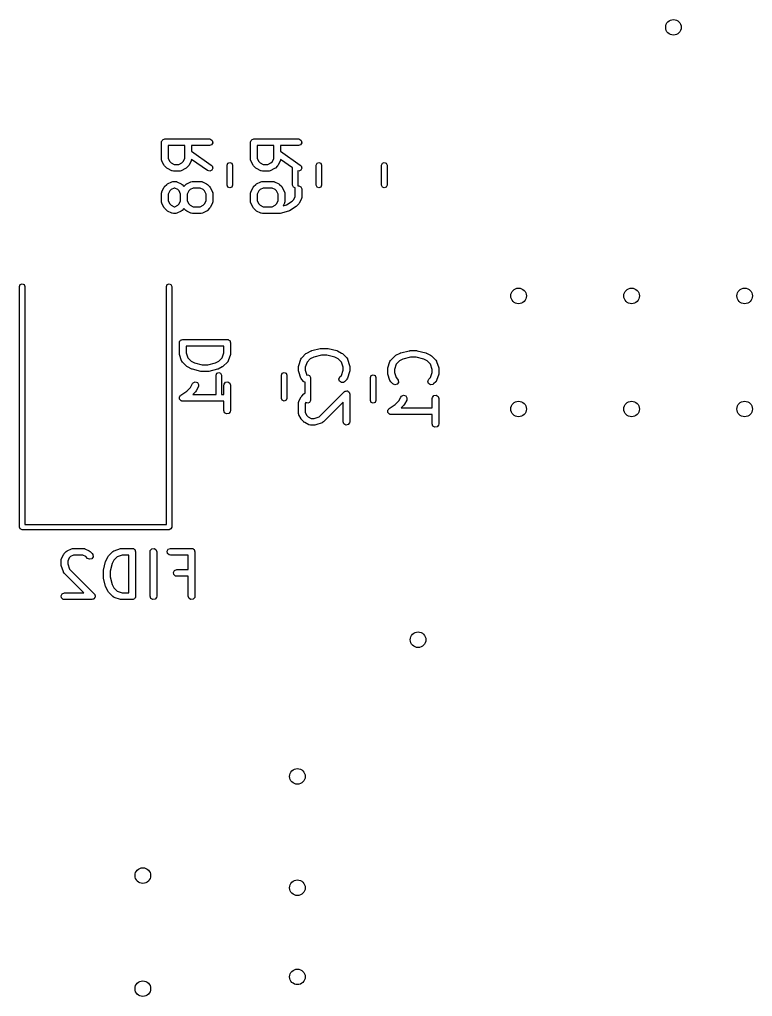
# Model space of a CAD drawing. Extents: x 0.32 to 2.87, y 0.28 to 2.12.
# Drawn here: x 2.222 to 2.87, y 1.143 to 2.007 of the extents above; entities that cross this region are included whole.
import ezdxf

# ---------------------------------------------------------------- set-up
doc = ezdxf.new("R2010")
doc.units = 0
doc.header["$MEASUREMENT"] = 0
doc.layers.add('BLACK', color=7, linetype='CONTINUOUS')

msp = doc.modelspace()

# ---------------------------------------------------------------- linework, layer by layer
at = {"layer": 'BLACK', "linetype": 'CONTINUOUS'}
for p, q in [((2.34742, 1.89936), (2.34791, 1.89995)), ((2.34791, 1.89995), (2.34829, 1.90061)), ((2.34829, 1.90061), (2.34854, 1.9007)), ((2.34854, 1.9007), (2.34871, 1.90091)), ((2.34871, 1.90091), (2.34947, 1.90104)), ((2.34947, 1.90104), (2.35019, 1.9013)), ((2.35019, 1.9013), (2.38956, 1.9013)), ((2.38956, 1.9013), (2.39057, 1.90112)), ((2.39057, 1.90112), (2.39212, 1.89983)), ((2.42616, 1.89936), (2.42665, 1.89995)), ((2.42665, 1.89995), (2.42703, 1.90061)), ((2.42703, 1.90061), (2.42728, 1.9007)), ((2.42728, 1.9007), (2.42745, 1.90091)), ((2.42745, 1.90091), (2.42821, 1.90104)), ((2.42821, 1.90104), (2.42893, 1.9013)), ((2.42893, 1.9013), (2.4683, 1.9013)), ((2.4683, 1.9013), (2.46931, 1.90112)), ((2.46931, 1.90112), (2.47086, 1.89983)), ((2.34724, 1.89835), (2.3473, 1.89873)), ((2.34724, 1.88335), (2.34724, 1.89835)), ((2.34728, 1.89886), (2.34735, 1.89898)), ((2.3473, 1.89873), (2.34728, 1.89886)), ((2.34735, 1.89898), (2.34742, 1.89936)), ((2.36786, 1.8954), (2.35314, 1.8954)), ((2.35314, 1.8954), (2.35314, 1.88405)), ((2.36786, 1.88405), (2.36786, 1.8954)), ((2.38956, 1.8954), (2.37376, 1.8954)), ((2.37376, 1.8954), (2.37376, 1.89051)), ((2.39146, 1.89609), (2.38956, 1.8954)), ((2.39247, 1.89784), (2.39146, 1.89609)), ((2.39212, 1.89983), (2.39247, 1.89784)), ((2.42598, 1.89835), (2.42604, 1.89873)), ((2.42598, 1.88335), (2.42598, 1.89835)), ((2.42602, 1.89886), (2.42609, 1.89898)), ((2.42604, 1.89873), (2.42602, 1.89886)), ((2.42609, 1.89898), (2.42616, 1.89936)), ((2.4466, 1.8954), (2.43188, 1.8954)), ((2.43188, 1.8954), (2.43188, 1.88405)), ((2.4466, 1.88405), (2.4466, 1.8954)), ((2.4683, 1.8954), (2.45251, 1.8954)), ((2.45251, 1.8954), (2.45251, 1.89051)), ((2.4702, 1.89609), (2.4683, 1.8954)), ((2.47121, 1.89784), (2.4702, 1.89609)), ((2.47086, 1.89983), (2.47121, 1.89784)), ((2.3473, 1.88319), (2.34724, 1.88335)), ((2.34726, 1.88301), (2.3473, 1.88319)), ((2.34755, 1.88203), (2.34726, 1.88301)), ((2.35314, 1.88405), (2.35449, 1.88135)), ((2.36651, 1.88135), (2.36786, 1.88405)), ((2.37376, 1.88331), (2.37359, 1.88234)), ((2.37376, 1.89051), (2.39125, 1.87827)), ((2.38787, 1.87343), (2.37376, 1.88331)), ((2.42604, 1.88319), (2.42598, 1.88335)), ((2.426, 1.88301), (2.42604, 1.88319)), ((2.42629, 1.88203), (2.426, 1.88301)), ((2.43188, 1.88405), (2.43323, 1.88135)), ((2.44525, 1.88135), (2.4466, 1.88405)), ((2.4525, 1.88331), (2.45233, 1.88234)), ((2.46319, 1.87583), (2.4525, 1.88331)), ((2.45251, 1.89051), (2.46999, 1.87827)), ((2.34942, 1.87828), (2.34755, 1.88203)), ((2.34947, 1.87824), (2.34942, 1.87828)), ((2.34998, 1.87751), (2.34947, 1.87824)), ((2.35185, 1.87564), (2.34998, 1.87751)), ((2.35191, 1.87561), (2.35185, 1.87564)), ((2.35262, 1.87509), (2.35191, 1.87561)), ((2.35637, 1.87321), (2.35262, 1.87509)), ((2.35449, 1.88135), (2.35569, 1.88015)), ((2.35569, 1.88015), (2.35839, 1.87881)), ((2.35839, 1.87881), (2.36262, 1.87881)), ((2.36262, 1.87881), (2.36531, 1.88015)), ((2.36838, 1.87509), (2.36463, 1.87321)), ((2.36531, 1.88015), (2.36651, 1.88135)), ((2.36843, 1.87513), (2.36838, 1.87509)), ((2.36915, 1.87564), (2.36843, 1.87513)), ((2.37103, 1.87751), (2.36915, 1.87564)), ((2.37105, 1.87757), (2.37103, 1.87751)), ((2.37158, 1.87828), (2.37105, 1.87757)), ((2.37345, 1.88203), (2.37158, 1.87828)), ((2.37347, 1.88221), (2.37345, 1.88203)), ((2.37359, 1.88234), (2.37347, 1.88221)), ((2.39125, 1.87827), (2.39198, 1.87755)), ((2.3925, 1.8756), (2.39165, 1.87377)), ((2.39198, 1.87755), (2.3925, 1.8756)), ((2.40531, 1.87823), (2.40601, 1.8799)), ((2.40531, 1.86035), (2.40531, 1.87823)), ((2.40601, 1.8799), (2.40768, 1.88059)), ((2.40768, 1.88059), (2.40935, 1.8799)), ((2.40935, 1.8799), (2.41004, 1.87823)), ((2.41004, 1.87823), (2.41004, 1.86035)), ((2.42816, 1.87828), (2.42629, 1.88203)), ((2.42821, 1.87824), (2.42816, 1.87828)), ((2.42872, 1.87751), (2.42821, 1.87824)), ((2.43059, 1.87564), (2.42872, 1.87751)), ((2.43065, 1.87561), (2.43059, 1.87564)), ((2.43136, 1.87509), (2.43065, 1.87561)), ((2.43511, 1.87321), (2.43136, 1.87509)), ((2.43323, 1.88135), (2.43443, 1.88015)), ((2.43443, 1.88015), (2.43713, 1.87881)), ((2.43713, 1.87881), (2.44136, 1.87881)), ((2.44136, 1.87881), (2.44405, 1.88015)), ((2.44712, 1.87509), (2.44337, 1.87321)), ((2.44405, 1.88015), (2.44525, 1.88135)), ((2.44717, 1.87513), (2.44712, 1.87509)), ((2.44789, 1.87564), (2.44717, 1.87513)), ((2.44977, 1.87751), (2.44789, 1.87564)), ((2.44979, 1.87757), (2.44977, 1.87751)), ((2.45032, 1.87828), (2.44979, 1.87757)), ((2.45219, 1.88203), (2.45032, 1.87828)), ((2.45221, 1.88221), (2.45219, 1.88203)), ((2.45233, 1.88234), (2.45221, 1.88221)), ((2.46319, 1.86035), (2.46319, 1.87583)), ((2.46999, 1.87827), (2.47072, 1.87755)), ((2.47124, 1.8756), (2.47039, 1.87377)), ((2.47072, 1.87755), (2.47124, 1.8756)), ((2.48406, 1.87823), (2.48475, 1.8799)), ((2.48406, 1.86035), (2.48406, 1.87823)), ((2.48475, 1.8799), (2.48642, 1.88059)), ((2.48642, 1.88059), (2.48809, 1.8799)), ((2.48809, 1.8799), (2.48878, 1.87823)), ((2.48878, 1.87823), (2.48878, 1.86035)), ((2.54193, 1.87823), (2.54262, 1.8799)), ((2.54193, 1.86035), (2.54193, 1.87823)), ((2.54262, 1.8799), (2.54429, 1.88059)), ((2.54429, 1.88059), (2.54596, 1.8799)), ((2.54596, 1.8799), (2.54665, 1.87823)), ((2.54665, 1.87823), (2.54665, 1.86035)), ((2.35654, 1.87319), (2.35637, 1.87321)), ((2.35668, 1.87308), (2.35654, 1.87319)), ((2.35769, 1.8729), (2.35668, 1.87308)), ((2.36331, 1.8729), (2.35769, 1.8729)), ((2.36348, 1.87296), (2.36331, 1.8729)), ((2.36365, 1.87292), (2.36348, 1.87296)), ((2.36463, 1.87321), (2.36365, 1.87292)), ((2.38982, 1.87291), (2.38787, 1.87343)), ((2.39165, 1.87377), (2.38982, 1.87291)), ((2.43528, 1.87319), (2.43511, 1.87321)), ((2.43542, 1.87308), (2.43528, 1.87319)), ((2.43643, 1.8729), (2.43542, 1.87308)), ((2.44205, 1.8729), (2.43643, 1.8729)), ((2.44222, 1.87296), (2.44205, 1.8729)), ((2.44239, 1.87292), (2.44222, 1.87296)), ((2.44337, 1.87321), (2.44239, 1.87292)), ((2.46856, 1.87291), (2.46791, 1.87308)), ((2.46791, 1.87308), (2.46791, 1.86035)), ((2.47039, 1.87377), (2.46856, 1.87291)), ((2.34755, 1.85468), (2.34942, 1.85843)), ((2.34942, 1.85843), (2.34995, 1.85913)), ((2.34995, 1.85913), (2.34998, 1.85919)), ((2.34998, 1.85919), (2.35185, 1.86107)), ((2.35185, 1.86107), (2.35257, 1.86157)), ((2.35257, 1.86157), (2.35262, 1.86162)), ((2.35262, 1.86162), (2.35637, 1.8635)), ((2.35839, 1.8579), (2.35569, 1.85655)), ((2.35637, 1.8635), (2.35735, 1.86379)), ((2.35735, 1.86379), (2.35752, 1.86375)), ((2.35752, 1.86375), (2.35769, 1.86381)), ((2.35769, 1.86381), (2.35956, 1.86381)), ((2.35887, 1.8579), (2.35839, 1.8579)), ((2.36156, 1.85655), (2.35887, 1.8579)), ((2.35956, 1.86381), (2.36057, 1.86363)), ((2.36057, 1.86363), (2.36071, 1.86352)), ((2.36071, 1.86352), (2.36088, 1.8635)), ((2.36088, 1.8635), (2.36463, 1.86162)), ((2.36463, 1.86162), (2.36534, 1.8611)), ((2.36534, 1.8611), (2.3654, 1.86107)), ((2.3654, 1.86107), (2.36706, 1.85941)), ((2.36706, 1.85941), (2.36872, 1.86107)), ((2.36872, 1.86107), (2.36945, 1.86157)), ((2.36945, 1.86157), (2.36949, 1.86162)), ((2.36949, 1.86162), (2.37324, 1.8635)), ((2.37526, 1.8579), (2.37256, 1.85655)), ((2.37324, 1.8635), (2.37422, 1.86379)), ((2.37422, 1.86379), (2.3744, 1.86375)), ((2.3744, 1.86375), (2.37456, 1.86381)), ((2.37456, 1.86381), (2.38206, 1.86381)), ((2.38136, 1.8579), (2.37526, 1.8579)), ((2.38406, 1.85655), (2.38136, 1.8579)), ((2.38206, 1.86381), (2.38307, 1.86363)), ((2.38307, 1.86363), (2.38321, 1.86352)), ((2.38321, 1.86352), (2.38338, 1.8635)), ((2.38338, 1.8635), (2.38713, 1.86162)), ((2.38713, 1.86162), (2.38784, 1.8611)), ((2.38784, 1.8611), (2.3879, 1.86107)), ((2.3879, 1.86107), (2.38977, 1.85919)), ((2.38977, 1.85919), (2.39028, 1.85847)), ((2.39028, 1.85847), (2.39033, 1.85843)), ((2.39033, 1.85843), (2.3922, 1.85468)), ((2.40601, 1.85868), (2.40531, 1.86035)), ((2.40768, 1.85799), (2.40601, 1.85868)), ((2.40935, 1.85868), (2.40768, 1.85799)), ((2.41004, 1.86035), (2.40935, 1.85868)), ((2.42629, 1.85468), (2.42816, 1.85843)), ((2.42816, 1.85843), (2.42869, 1.85913)), ((2.42869, 1.85913), (2.42872, 1.85919)), ((2.42872, 1.85919), (2.43059, 1.86107)), ((2.43059, 1.86107), (2.43131, 1.86157)), ((2.43131, 1.86157), (2.43136, 1.86162)), ((2.43136, 1.86162), (2.43511, 1.8635)), ((2.43713, 1.8579), (2.43443, 1.85655)), ((2.43511, 1.8635), (2.43609, 1.86379)), ((2.43609, 1.86379), (2.43626, 1.86375)), ((2.43626, 1.86375), (2.43643, 1.86381)), ((2.43643, 1.86381), (2.4458, 1.86381)), ((2.44511, 1.8579), (2.43713, 1.8579)), ((2.4478, 1.85655), (2.44511, 1.8579)), ((2.4458, 1.86381), (2.44681, 1.86363)), ((2.44681, 1.86363), (2.44695, 1.86352)), ((2.44695, 1.86352), (2.44712, 1.8635)), ((2.44712, 1.8635), (2.45087, 1.86162)), ((2.45087, 1.86162), (2.45158, 1.8611)), ((2.45158, 1.8611), (2.45164, 1.86107)), ((2.45164, 1.86107), (2.45351, 1.85919)), ((2.45351, 1.85919), (2.45402, 1.85847)), ((2.45402, 1.85847), (2.45407, 1.85843)), ((2.45407, 1.85843), (2.45594, 1.85468)), ((2.46388, 1.85868), (2.46319, 1.86035)), ((2.46551, 1.85801), (2.46388, 1.85868)), ((2.46535, 1.85711), (2.46551, 1.85801)), ((2.46535, 1.8503), (2.46535, 1.85711)), ((2.46791, 1.86035), (2.46769, 1.85982)), ((2.46769, 1.85982), (2.46881, 1.86001)), ((2.46881, 1.86001), (2.47056, 1.859)), ((2.47056, 1.859), (2.47125, 1.85711)), ((2.47125, 1.85711), (2.47125, 1.84961)), ((2.48475, 1.85868), (2.48406, 1.86035)), ((2.48642, 1.85799), (2.48475, 1.85868)), ((2.48809, 1.85868), (2.48642, 1.85799)), ((2.48878, 1.86035), (2.48809, 1.85868)), ((2.54262, 1.85868), (2.54193, 1.86035)), ((2.54429, 1.85799), (2.54262, 1.85868)), ((2.54596, 1.85868), (2.54429, 1.85799)), ((2.54665, 1.86035), (2.54596, 1.85868)), ((2.34724, 1.85336), (2.34742, 1.85437)), ((2.34724, 1.84586), (2.34724, 1.85336)), ((2.34742, 1.85437), (2.34753, 1.8545)), ((2.34753, 1.8545), (2.34755, 1.85468)), ((2.35449, 1.85536), (2.35314, 1.85266)), ((2.35314, 1.85266), (2.35314, 1.84655)), ((2.35569, 1.85655), (2.35449, 1.85536)), ((2.36276, 1.85536), (2.36156, 1.85655)), ((2.36411, 1.85266), (2.36276, 1.85536)), ((2.36411, 1.84655), (2.36411, 1.85266)), ((2.37136, 1.85536), (2.37002, 1.85266)), ((2.37002, 1.85266), (2.37002, 1.84655)), ((2.37256, 1.85655), (2.37136, 1.85536)), ((2.38526, 1.85536), (2.38406, 1.85655)), ((2.38661, 1.85266), (2.38526, 1.85536)), ((2.38661, 1.84655), (2.38661, 1.85266)), ((2.3922, 1.85468), (2.39249, 1.85369)), ((2.39249, 1.85369), (2.39245, 1.85352)), ((2.39245, 1.85352), (2.39251, 1.85336)), ((2.39251, 1.85336), (2.39251, 1.84586)), ((2.42598, 1.85336), (2.42616, 1.85437)), ((2.42598, 1.84586), (2.42598, 1.85336)), ((2.42616, 1.85437), (2.42627, 1.8545)), ((2.42627, 1.8545), (2.42629, 1.85468)), ((2.43323, 1.85536), (2.43188, 1.85266)), ((2.43188, 1.85266), (2.43188, 1.84655)), ((2.43443, 1.85655), (2.43323, 1.85536)), ((2.449, 1.85536), (2.4478, 1.85655)), ((2.45035, 1.85266), (2.449, 1.85536)), ((2.45035, 1.84655), (2.45035, 1.85266)), ((2.45594, 1.85468), (2.45624, 1.85369)), ((2.45624, 1.85369), (2.45619, 1.85352)), ((2.45619, 1.85352), (2.45625, 1.85336)), ((2.45625, 1.85336), (2.45625, 1.84586)), ((2.464, 1.84761), (2.46535, 1.8503)), ((2.47094, 1.84829), (2.46907, 1.84454)), ((2.47096, 1.84846), (2.47094, 1.84829)), ((2.47107, 1.8486), (2.47096, 1.84846)), ((2.47125, 1.84961), (2.47107, 1.8486)), ((2.3473, 1.84569), (2.34724, 1.84586)), ((2.34726, 1.84552), (2.3473, 1.84569)), ((2.34755, 1.84454), (2.34726, 1.84552)), ((2.34942, 1.84079), (2.34755, 1.84454)), ((2.34947, 1.84074), (2.34942, 1.84079)), ((2.34998, 1.84002), (2.34947, 1.84074)), ((2.35185, 1.83814), (2.34998, 1.84002)), ((2.35314, 1.84655), (2.35449, 1.84386)), ((2.35449, 1.84386), (2.35569, 1.84266)), ((2.35569, 1.84266), (2.35839, 1.84131)), ((2.35839, 1.84131), (2.35887, 1.84131)), ((2.35887, 1.84131), (2.36156, 1.84266)), ((2.36156, 1.84266), (2.36276, 1.84386)), ((2.36276, 1.84386), (2.36411, 1.84655)), ((2.36706, 1.83981), (2.3654, 1.83814)), ((2.36872, 1.83814), (2.36706, 1.83981)), ((2.37002, 1.84655), (2.37136, 1.84386)), ((2.37136, 1.84386), (2.37256, 1.84266)), ((2.37256, 1.84266), (2.37526, 1.84131)), ((2.37526, 1.84131), (2.38136, 1.84131)), ((2.38136, 1.84131), (2.38406, 1.84266)), ((2.38406, 1.84266), (2.38526, 1.84386)), ((2.38526, 1.84386), (2.38661, 1.84655)), ((2.38977, 1.84002), (2.3879, 1.83814)), ((2.3898, 1.84008), (2.38977, 1.84002)), ((2.39033, 1.84079), (2.3898, 1.84008)), ((2.3922, 1.84454), (2.39033, 1.84079)), ((2.39222, 1.84471), (2.3922, 1.84454)), ((2.39233, 1.84485), (2.39222, 1.84471)), ((2.39251, 1.84586), (2.39233, 1.84485)), ((2.42604, 1.84569), (2.42598, 1.84586)), ((2.426, 1.84552), (2.42604, 1.84569)), ((2.42629, 1.84454), (2.426, 1.84552)), ((2.42816, 1.84079), (2.42629, 1.84454)), ((2.42821, 1.84074), (2.42816, 1.84079)), ((2.42872, 1.84002), (2.42821, 1.84074)), ((2.43059, 1.83814), (2.42872, 1.84002)), ((2.43188, 1.84655), (2.43323, 1.84386)), ((2.43323, 1.84386), (2.43443, 1.84266)), ((2.43443, 1.84266), (2.43713, 1.84131)), ((2.43713, 1.84131), (2.44511, 1.84131)), ((2.44511, 1.84131), (2.4478, 1.84266)), ((2.4478, 1.84266), (2.449, 1.84386)), ((2.449, 1.84386), (2.45035, 1.84655)), ((2.45594, 1.84454), (2.4548, 1.84224)), ((2.4548, 1.84224), (2.45771, 1.84297)), ((2.45596, 1.84471), (2.45594, 1.84454)), ((2.45608, 1.84485), (2.45596, 1.84471)), ((2.45625, 1.84586), (2.45608, 1.84485)), ((2.45771, 1.84297), (2.46267, 1.84628)), ((2.46619, 1.84153), (2.46056, 1.83778)), ((2.46267, 1.84628), (2.464, 1.84761)), ((2.46627, 1.84164), (2.46619, 1.84153)), ((2.46664, 1.84189), (2.46627, 1.84164)), ((2.46851, 1.84377), (2.46664, 1.84189)), ((2.46854, 1.84383), (2.46851, 1.84377)), ((2.46907, 1.84454), (2.46854, 1.84383)), ((2.35191, 1.83812), (2.35185, 1.83814)), ((2.35262, 1.83759), (2.35191, 1.83812)), ((2.35637, 1.83572), (2.35262, 1.83759)), ((2.35654, 1.8357), (2.35637, 1.83572)), ((2.35668, 1.83558), (2.35654, 1.8357)), ((2.35769, 1.8354), (2.35668, 1.83558)), ((2.35956, 1.8354), (2.35769, 1.8354)), ((2.35973, 1.83547), (2.35956, 1.8354)), ((2.3599, 1.83542), (2.35973, 1.83547)), ((2.36088, 1.83572), (2.3599, 1.83542)), ((2.36463, 1.83759), (2.36088, 1.83572)), ((2.36468, 1.83764), (2.36463, 1.83759)), ((2.3654, 1.83814), (2.36468, 1.83764)), ((2.36878, 1.83812), (2.36872, 1.83814)), ((2.36949, 1.83759), (2.36878, 1.83812)), ((2.37324, 1.83572), (2.36949, 1.83759)), ((2.37342, 1.8357), (2.37324, 1.83572)), ((2.37355, 1.83558), (2.37342, 1.8357)), ((2.37456, 1.8354), (2.37355, 1.83558)), ((2.38206, 1.8354), (2.37456, 1.8354)), ((2.38223, 1.83547), (2.38206, 1.8354)), ((2.3824, 1.83542), (2.38223, 1.83547)), ((2.38338, 1.83572), (2.3824, 1.83542)), ((2.38713, 1.83759), (2.38338, 1.83572)), ((2.38718, 1.83764), (2.38713, 1.83759)), ((2.3879, 1.83814), (2.38718, 1.83764)), ((2.43065, 1.83812), (2.43059, 1.83814)), ((2.43136, 1.83759), (2.43065, 1.83812)), ((2.43511, 1.83572), (2.43136, 1.83759)), ((2.43528, 1.8357), (2.43511, 1.83572)), ((2.43542, 1.83558), (2.43528, 1.8357)), ((2.43643, 1.8354), (2.43542, 1.83558)), ((2.45143, 1.8354), (2.43643, 1.8354)), ((2.45156, 1.83545), (2.45143, 1.8354)), ((2.45214, 1.83549), (2.45156, 1.83545)), ((2.45964, 1.83737), (2.45214, 1.83549)), ((2.45966, 1.83738), (2.45964, 1.83737)), ((2.46056, 1.83778), (2.45966, 1.83738)), ((2.22165, 1.77087), (2.22235, 1.77254)), ((2.22165, 1.55827), (2.22165, 1.77087)), ((2.22235, 1.77254), (2.22402, 1.77323)), ((2.22402, 1.77323), (2.22569, 1.77254)), ((2.22569, 1.77254), (2.22638, 1.77087)), ((2.22638, 1.77087), (2.22638, 1.56063)), ((2.35157, 1.77087), (2.35227, 1.77254)), ((2.35157, 1.56063), (2.35157, 1.77087)), ((2.35227, 1.77254), (2.35394, 1.77323)), ((2.35394, 1.77323), (2.35561, 1.77254)), ((2.35561, 1.77254), (2.3563, 1.77087)), ((2.3563, 1.77087), (2.3563, 1.55827)), ((2.36299, 1.72118), (2.36305, 1.72157)), ((2.36299, 1.71181), (2.36299, 1.72118)), ((2.36303, 1.7217), (2.3631, 1.72181)), ((2.36305, 1.72157), (2.36303, 1.7217)), ((2.3631, 1.72181), (2.36316, 1.72219)), ((2.36316, 1.72219), (2.36366, 1.72278)), ((2.36366, 1.72278), (2.36404, 1.72345)), ((2.36404, 1.72345), (2.36429, 1.72354)), ((2.36429, 1.72354), (2.36446, 1.72374)), ((2.36446, 1.72374), (2.36522, 1.72388)), ((2.36522, 1.72388), (2.36594, 1.72414)), ((2.36594, 1.72414), (2.40531, 1.72414)), ((2.40531, 1.72414), (2.40569, 1.72407)), ((2.40569, 1.72407), (2.40582, 1.72409)), ((2.40582, 1.72409), (2.40593, 1.72403)), ((2.40593, 1.72403), (2.40632, 1.72396)), ((2.40632, 1.72396), (2.40691, 1.72347)), ((2.40691, 1.72347), (2.40757, 1.72308)), ((2.40757, 1.72308), (2.40766, 1.72283)), ((2.40766, 1.72283), (2.40787, 1.72266)), ((2.40787, 1.72266), (2.408, 1.72191)), ((2.408, 1.72191), (2.40826, 1.72118)), ((2.40826, 1.72118), (2.40826, 1.71181)), ((2.36301, 1.71175), (2.36299, 1.71181)), ((2.36314, 1.71088), (2.36301, 1.71175)), ((2.36501, 1.70525), (2.36314, 1.71088)), ((2.40236, 1.71823), (2.36889, 1.71823)), ((2.36889, 1.71823), (2.36889, 1.71229)), ((2.36889, 1.71229), (2.37039, 1.70778)), ((2.40085, 1.70778), (2.40236, 1.71229)), ((2.40236, 1.71229), (2.40236, 1.71823)), ((2.40811, 1.71088), (2.40623, 1.70525)), ((2.40826, 1.71181), (2.40811, 1.71094)), ((2.40811, 1.71094), (2.40811, 1.71088)), ((2.47124, 1.70781), (2.47499, 1.71156)), ((2.47499, 1.71156), (2.47571, 1.71206)), ((2.47571, 1.71206), (2.47575, 1.71211)), ((2.47575, 1.71211), (2.4795, 1.71398)), ((2.4795, 1.71398), (2.47999, 1.71413)), ((2.47999, 1.71413), (2.48011, 1.71421)), ((2.48011, 1.71421), (2.48761, 1.71608)), ((2.48869, 1.71026), (2.48185, 1.70856)), ((2.48761, 1.71608), (2.48819, 1.71612)), ((2.48819, 1.71612), (2.48832, 1.71617)), ((2.48832, 1.71617), (2.49395, 1.71617)), ((2.49358, 1.71026), (2.48869, 1.71026)), ((2.50042, 1.70856), (2.49358, 1.71026)), ((2.49395, 1.71617), (2.49453, 1.71607)), ((2.49453, 1.71607), (2.49466, 1.71608)), ((2.49466, 1.71608), (2.50216, 1.71421)), ((2.50216, 1.71421), (2.50263, 1.714)), ((2.50263, 1.714), (2.50277, 1.71398)), ((2.50277, 1.71398), (2.50652, 1.71211)), ((2.50652, 1.71211), (2.50722, 1.71158)), ((2.50722, 1.71158), (2.50728, 1.71156)), ((2.50728, 1.71156), (2.51103, 1.70781)), ((2.55373, 1.70959), (2.55445, 1.71009)), ((2.55445, 1.71009), (2.55449, 1.71014)), ((2.55449, 1.71014), (2.55824, 1.71201)), ((2.55824, 1.71201), (2.55873, 1.71216)), ((2.55873, 1.71216), (2.55885, 1.71224)), ((2.55885, 1.71224), (2.56635, 1.71411)), ((2.56635, 1.71411), (2.56693, 1.71415)), ((2.56693, 1.71415), (2.56706, 1.7142)), ((2.56706, 1.7142), (2.57269, 1.7142)), ((2.57269, 1.7142), (2.57327, 1.7141)), ((2.57327, 1.7141), (2.5734, 1.71411)), ((2.5734, 1.71411), (2.5809, 1.71224)), ((2.5809, 1.71224), (2.58137, 1.71203)), ((2.58137, 1.71203), (2.58151, 1.71201)), ((2.58151, 1.71201), (2.58526, 1.71014)), ((2.58526, 1.71014), (2.58597, 1.70961)), ((2.36512, 1.70511), (2.36501, 1.70525)), ((2.36514, 1.70494), (2.36512, 1.70511)), ((2.36572, 1.7041), (2.36514, 1.70494)), ((2.36947, 1.70035), (2.36572, 1.7041)), ((2.37039, 1.70778), (2.37331, 1.70486)), ((2.37331, 1.70486), (2.37634, 1.70335)), ((2.37634, 1.70335), (2.38317, 1.70164)), ((2.38317, 1.70164), (2.38807, 1.70164)), ((2.38807, 1.70164), (2.3949, 1.70335)), ((2.3949, 1.70335), (2.39793, 1.70486)), ((2.39793, 1.70486), (2.40085, 1.70778)), ((2.40552, 1.7041), (2.40177, 1.70035)), ((2.4056, 1.70426), (2.40552, 1.7041)), ((2.40575, 1.70435), (2.4056, 1.70426)), ((2.40623, 1.70525), (2.40575, 1.70435)), ((2.46865, 1.70103), (2.47052, 1.70665)), ((2.47052, 1.70665), (2.47101, 1.70755)), ((2.47101, 1.70755), (2.47116, 1.70765)), ((2.47116, 1.70765), (2.47124, 1.70781)), ((2.47591, 1.70412), (2.4744, 1.69961)), ((2.47882, 1.70704), (2.47591, 1.70412)), ((2.48185, 1.70856), (2.47882, 1.70704)), ((2.50345, 1.70704), (2.50042, 1.70856)), ((2.50636, 1.70412), (2.50345, 1.70704)), ((2.50787, 1.69961), (2.50636, 1.70412)), ((2.51103, 1.70781), (2.51162, 1.70697)), ((2.51162, 1.70697), (2.51164, 1.70679)), ((2.51164, 1.70679), (2.51175, 1.70665)), ((2.51175, 1.70665), (2.51362, 1.70103)), ((2.54739, 1.69906), (2.54926, 1.70468)), ((2.54926, 1.70468), (2.54975, 1.70559)), ((2.54975, 1.70559), (2.5499, 1.70568)), ((2.5499, 1.70568), (2.54998, 1.70584)), ((2.54998, 1.70584), (2.55373, 1.70959)), ((2.55465, 1.70215), (2.55314, 1.69765)), ((2.55756, 1.70507), (2.55465, 1.70215)), ((2.56059, 1.70659), (2.55756, 1.70507)), ((2.56743, 1.7083), (2.56059, 1.70659)), ((2.57232, 1.7083), (2.56743, 1.7083)), ((2.57916, 1.70659), (2.57232, 1.7083)), ((2.58219, 1.70507), (2.57916, 1.70659)), ((2.5851, 1.70215), (2.58219, 1.70507)), ((2.58661, 1.69765), (2.5851, 1.70215)), ((2.58597, 1.70961), (2.58602, 1.70959)), ((2.58602, 1.70959), (2.58977, 1.70584)), ((2.58977, 1.70584), (2.59036, 1.705)), ((2.59036, 1.705), (2.59038, 1.70482)), ((2.59038, 1.70482), (2.59049, 1.70468)), ((2.59049, 1.70468), (2.59236, 1.69906)), ((2.36953, 1.70032), (2.36947, 1.70035)), ((2.37024, 1.6998), (2.36953, 1.70032)), ((2.37399, 1.69792), (2.37024, 1.6998)), ((2.37413, 1.69791), (2.37399, 1.69792)), ((2.3746, 1.6977), (2.37413, 1.69791)), ((2.38209, 1.69582), (2.3746, 1.6977)), ((2.38223, 1.69584), (2.38209, 1.69582)), ((2.38281, 1.69573), (2.38223, 1.69584)), ((2.38843, 1.69573), (2.38281, 1.69573)), ((2.38856, 1.69578), (2.38843, 1.69573)), ((2.38915, 1.69582), (2.38856, 1.69578)), ((2.39665, 1.6977), (2.38915, 1.69582)), ((2.39547, 1.69257), (2.39616, 1.69424)), ((2.39616, 1.69424), (2.39783, 1.69493)), ((2.39677, 1.69778), (2.39665, 1.6977)), ((2.39725, 1.69792), (2.39677, 1.69778)), ((2.401, 1.6998), (2.39725, 1.69792)), ((2.39783, 1.69493), (2.3995, 1.69424)), ((2.3995, 1.69424), (2.4002, 1.69257)), ((2.40105, 1.69984), (2.401, 1.6998)), ((2.40177, 1.70035), (2.40105, 1.69984)), ((2.45335, 1.69257), (2.45404, 1.69424)), ((2.45404, 1.69424), (2.45571, 1.69493)), ((2.45571, 1.69493), (2.45738, 1.69424)), ((2.45738, 1.69424), (2.45807, 1.69257)), ((2.4685, 1.70009), (2.46865, 1.70096)), ((2.4685, 1.69634), (2.4685, 1.70009)), ((2.46852, 1.69628), (2.4685, 1.69634)), ((2.46865, 1.69541), (2.46852, 1.69628)), ((2.46865, 1.70096), (2.46865, 1.70103)), ((2.47052, 1.68979), (2.46865, 1.69541)), ((2.4744, 1.69961), (2.4744, 1.69682)), ((2.4744, 1.69682), (2.4758, 1.69264)), ((2.4758, 1.69264), (2.47657, 1.69296)), ((2.47657, 1.69296), (2.47825, 1.69227)), ((2.50636, 1.69232), (2.50787, 1.69682)), ((2.50787, 1.69682), (2.50787, 1.69961)), ((2.51362, 1.69541), (2.51175, 1.68979)), ((2.51362, 1.70103), (2.51375, 1.70015)), ((2.51377, 1.69634), (2.51362, 1.69547)), ((2.51362, 1.69547), (2.51362, 1.69541)), ((2.51375, 1.70015), (2.51377, 1.70009)), ((2.51377, 1.70009), (2.51377, 1.69634)), ((2.53278, 1.69227), (2.53445, 1.69296)), ((2.53445, 1.69296), (2.53612, 1.69227)), ((2.54724, 1.69813), (2.54739, 1.69899)), ((2.54724, 1.69438), (2.54724, 1.69813)), ((2.54726, 1.69432), (2.54724, 1.69438)), ((2.54739, 1.69344), (2.54726, 1.69432)), ((2.54739, 1.69899), (2.54739, 1.69906)), ((2.54926, 1.68782), (2.54739, 1.69344)), ((2.55314, 1.69765), (2.55314, 1.69485)), ((2.55314, 1.69485), (2.55465, 1.69035)), ((2.5851, 1.69035), (2.58661, 1.69485)), ((2.58661, 1.69485), (2.58661, 1.69765)), ((2.59236, 1.69344), (2.59049, 1.68782)), ((2.59236, 1.69906), (2.59249, 1.69819)), ((2.59251, 1.69438), (2.59236, 1.69351)), ((2.59236, 1.69351), (2.59236, 1.69344)), ((2.59249, 1.69819), (2.59251, 1.69813)), ((2.59251, 1.69813), (2.59251, 1.69438)), ((2.37288, 1.68169), (2.37455, 1.68501)), ((2.37455, 1.68501), (2.37516, 1.68583)), ((2.37516, 1.68583), (2.37701, 1.68664)), ((2.37701, 1.68664), (2.37895, 1.68606)), ((2.37895, 1.68606), (2.38006, 1.68438)), ((2.38006, 1.68438), (2.37983, 1.68237)), ((2.39547, 1.67539), (2.39547, 1.69257)), ((2.4002, 1.69257), (2.4002, 1.67539)), ((2.40236, 1.68369), (2.40253, 1.6847)), ((2.40253, 1.6847), (2.40383, 1.68625)), ((2.40383, 1.68625), (2.40582, 1.6866)), ((2.40582, 1.6866), (2.40757, 1.68559)), ((2.40757, 1.68559), (2.40826, 1.68369)), ((2.45335, 1.672), (2.45335, 1.69257)), ((2.45807, 1.69257), (2.45807, 1.672)), ((2.47063, 1.68965), (2.47052, 1.68979)), ((2.47065, 1.68947), (2.47063, 1.68965)), ((2.47124, 1.68863), (2.47065, 1.68947)), ((2.47311, 1.68676), (2.47124, 1.68863)), ((2.47421, 1.68624), (2.47311, 1.68676)), ((2.47421, 1.67655), (2.47421, 1.68624)), ((2.47825, 1.69227), (2.47894, 1.6906)), ((2.47894, 1.6906), (2.47894, 1.67003)), ((2.50413, 1.6891), (2.50498, 1.69093)), ((2.50465, 1.68715), (2.50413, 1.6891)), ((2.50631, 1.68599), (2.50465, 1.68715)), ((2.50498, 1.69093), (2.50636, 1.69232)), ((2.50832, 1.68617), (2.50631, 1.68599)), ((2.50916, 1.68676), (2.50832, 1.68617)), ((2.51103, 1.68863), (2.50916, 1.68676)), ((2.51111, 1.68879), (2.51103, 1.68863)), ((2.51126, 1.68888), (2.51111, 1.68879)), ((2.51175, 1.68979), (2.51126, 1.68888)), ((2.53209, 1.6906), (2.53278, 1.69227)), ((2.53209, 1.67003), (2.53209, 1.6906)), ((2.53612, 1.69227), (2.53681, 1.6906)), ((2.53681, 1.6906), (2.53681, 1.67003)), ((2.54937, 1.68768), (2.54926, 1.68782)), ((2.54939, 1.6875), (2.54937, 1.68768)), ((2.54998, 1.68666), (2.54939, 1.6875)), ((2.55185, 1.68479), (2.54998, 1.68666)), ((2.55368, 1.68394), (2.55185, 1.68479)), ((2.55563, 1.68446), (2.55368, 1.68394)), ((2.55465, 1.69035), (2.55603, 1.68896)), ((2.55679, 1.68611), (2.55563, 1.68446)), ((2.55603, 1.68896), (2.55662, 1.68812)), ((2.55662, 1.68812), (2.55679, 1.68611)), ((2.58287, 1.68713), (2.58372, 1.68896)), ((2.58339, 1.68518), (2.58287, 1.68713)), ((2.58505, 1.68402), (2.58339, 1.68518)), ((2.58372, 1.68896), (2.5851, 1.69035)), ((2.58706, 1.6842), (2.58505, 1.68402)), ((2.5879, 1.68479), (2.58706, 1.6842)), ((2.58977, 1.68666), (2.5879, 1.68479)), ((2.58985, 1.68682), (2.58977, 1.68666)), ((2.59, 1.68692), (2.58985, 1.68682)), ((2.59049, 1.68782), (2.59, 1.68692)), ((2.3643, 1.6749), (2.36968, 1.67849)), ((2.36968, 1.67849), (2.37288, 1.68169)), ((2.3774, 1.67785), (2.37494, 1.67539)), ((2.37494, 1.67539), (2.39547, 1.67539)), ((2.37743, 1.67791), (2.3774, 1.67785)), ((2.37795, 1.67862), (2.37743, 1.67791)), ((2.37983, 1.68237), (2.37795, 1.67862)), ((2.4002, 1.67539), (2.40236, 1.67539)), ((2.40236, 1.67539), (2.40236, 1.68369)), ((2.40826, 1.68369), (2.40826, 1.66119)), ((2.47124, 1.67406), (2.47311, 1.67593)), ((2.47311, 1.67593), (2.47395, 1.67652)), ((2.47395, 1.67652), (2.47421, 1.67655)), ((2.48673, 1.65581), (2.50873, 1.67781)), ((2.50873, 1.67781), (2.50926, 1.67818)), ((2.50926, 1.67818), (2.50934, 1.67828)), ((2.50934, 1.67828), (2.50942, 1.67829)), ((2.50942, 1.67829), (2.50957, 1.6784)), ((2.50957, 1.6784), (2.51046, 1.67848)), ((2.51046, 1.67848), (2.51133, 1.67863)), ((2.51133, 1.67863), (2.51145, 1.67856)), ((2.51145, 1.67856), (2.51158, 1.67857)), ((2.51158, 1.67857), (2.51231, 1.67806)), ((2.51231, 1.67806), (2.51308, 1.67762)), ((2.51308, 1.67762), (2.51313, 1.67749)), ((2.51313, 1.67749), (2.51324, 1.67742)), ((2.51324, 1.67742), (2.51347, 1.67656)), ((2.51347, 1.67656), (2.51377, 1.67572)), ((2.51377, 1.67572), (2.51377, 1.65135)), ((2.36303, 1.67295), (2.36311, 1.6731)), ((2.36318, 1.67211), (2.36303, 1.67295)), ((2.3631, 1.67327), (2.36361, 1.67396)), ((2.36311, 1.6731), (2.3631, 1.67327)), ((2.36323, 1.67125), (2.36318, 1.67211)), ((2.36335, 1.67113), (2.36323, 1.67125)), ((2.36338, 1.67096), (2.36335, 1.67113)), ((2.36404, 1.67041), (2.36338, 1.67096)), ((2.36361, 1.67396), (2.36404, 1.6747)), ((2.36404, 1.6747), (2.3642, 1.67476)), ((2.36463, 1.66979), (2.36404, 1.67041)), ((2.3642, 1.67476), (2.3643, 1.6749)), ((2.3648, 1.66978), (2.36463, 1.66979)), ((2.36493, 1.66967), (2.3648, 1.66978)), ((2.36594, 1.66949), (2.36493, 1.66967)), ((2.40236, 1.66949), (2.36594, 1.66949)), ((2.40236, 1.66119), (2.40236, 1.66949)), ((2.45404, 1.67033), (2.45335, 1.672)), ((2.45571, 1.66964), (2.45404, 1.67033)), ((2.45738, 1.67033), (2.45571, 1.66964)), ((2.45807, 1.672), (2.45738, 1.67033)), ((2.4685, 1.66822), (2.46867, 1.66923)), ((2.4685, 1.65885), (2.4685, 1.66822)), ((2.46867, 1.66923), (2.46879, 1.66937)), ((2.46879, 1.66937), (2.46881, 1.66954)), ((2.46881, 1.66954), (2.47068, 1.67329)), ((2.47068, 1.67329), (2.47121, 1.674)), ((2.47121, 1.674), (2.47124, 1.67406)), ((2.47487, 1.66845), (2.4744, 1.66753)), ((2.4744, 1.66753), (2.4744, 1.65955)), ((2.4749, 1.66836), (2.47487, 1.66845)), ((2.47657, 1.66767), (2.4749, 1.66836)), ((2.47825, 1.66836), (2.47657, 1.66767)), ((2.47894, 1.67003), (2.47825, 1.66836)), ((2.50787, 1.66859), (2.49041, 1.65114)), ((2.50787, 1.65135), (2.50787, 1.66859)), ((2.53278, 1.66836), (2.53209, 1.67003)), ((2.53445, 1.66767), (2.53278, 1.66836)), ((2.53612, 1.66836), (2.53445, 1.66767)), ((2.53681, 1.67003), (2.53612, 1.66836)), ((2.55393, 1.66667), (2.55714, 1.66988)), ((2.55714, 1.66988), (2.5588, 1.6732)), ((2.5588, 1.6732), (2.55941, 1.67402)), ((2.55941, 1.67402), (2.56126, 1.67483)), ((2.56126, 1.67483), (2.5632, 1.67425)), ((2.5622, 1.66681), (2.56168, 1.6661)), ((2.56408, 1.67056), (2.5622, 1.66681)), ((2.5632, 1.67425), (2.56431, 1.67256)), ((2.56431, 1.67256), (2.56408, 1.67056)), ((2.58661, 1.67188), (2.58679, 1.67289)), ((2.58661, 1.66358), (2.58661, 1.67188)), ((2.58679, 1.67289), (2.58808, 1.67444)), ((2.58808, 1.67444), (2.59007, 1.67479)), ((2.59007, 1.67479), (2.59182, 1.67378)), ((2.59182, 1.67378), (2.59251, 1.67188)), ((2.59251, 1.67188), (2.59251, 1.64938)), ((2.40305, 1.65929), (2.40236, 1.66119)), ((2.4048, 1.65828), (2.40305, 1.65929)), ((2.40678, 1.65864), (2.4048, 1.65828)), ((2.40808, 1.66018), (2.40678, 1.65864)), ((2.40826, 1.66119), (2.40808, 1.66018)), ((2.46856, 1.65868), (2.4685, 1.65885)), ((2.46852, 1.65851), (2.46856, 1.65868)), ((2.46881, 1.65753), (2.46852, 1.65851)), ((2.4744, 1.65955), (2.47575, 1.65685)), ((2.54728, 1.66114), (2.54737, 1.66129)), ((2.54743, 1.6603), (2.54728, 1.66114)), ((2.54736, 1.66146), (2.54786, 1.66215)), ((2.54737, 1.66129), (2.54736, 1.66146)), ((2.54749, 1.65944), (2.54743, 1.6603)), ((2.5476, 1.65932), (2.54749, 1.65944)), ((2.54763, 1.65915), (2.5476, 1.65932)), ((2.54829, 1.6586), (2.54763, 1.65915)), ((2.54786, 1.66215), (2.54829, 1.66289)), ((2.54829, 1.66289), (2.54845, 1.66295)), ((2.54888, 1.65798), (2.54829, 1.6586)), ((2.54845, 1.66295), (2.54855, 1.66309)), ((2.54855, 1.66309), (2.55393, 1.66667)), ((2.56165, 1.66604), (2.55919, 1.66358)), ((2.55919, 1.66358), (2.58661, 1.66358)), ((2.56168, 1.6661), (2.56165, 1.66604)), ((2.47068, 1.65378), (2.46881, 1.65753)), ((2.47073, 1.65373), (2.47068, 1.65378)), ((2.47124, 1.65301), (2.47073, 1.65373)), ((2.47311, 1.65114), (2.47124, 1.65301)), ((2.47317, 1.65111), (2.47311, 1.65114)), ((2.47388, 1.65058), (2.47317, 1.65111)), ((2.47763, 1.64871), (2.47388, 1.65058)), ((2.47575, 1.65685), (2.47695, 1.65565)), ((2.47695, 1.65565), (2.47965, 1.6543)), ((2.47965, 1.6543), (2.48222, 1.6543)), ((2.48222, 1.6543), (2.48673, 1.65581)), ((2.48926, 1.65042), (2.48363, 1.64855)), ((2.48939, 1.65053), (2.48926, 1.65042)), ((2.48957, 1.65055), (2.48939, 1.65053)), ((2.49041, 1.65114), (2.48957, 1.65055)), ((2.50856, 1.64945), (2.50787, 1.65135)), ((2.51031, 1.64844), (2.50856, 1.64945)), ((2.51359, 1.65034), (2.5123, 1.64879)), ((2.51377, 1.65135), (2.51359, 1.65034)), ((2.54905, 1.65796), (2.54888, 1.65798)), ((2.54918, 1.65786), (2.54905, 1.65796)), ((2.55019, 1.65768), (2.54918, 1.65786)), ((2.58661, 1.65768), (2.55019, 1.65768)), ((2.58661, 1.64938), (2.58661, 1.65768)), ((2.4778, 1.64869), (2.47763, 1.64871)), ((2.47794, 1.64858), (2.4778, 1.64869)), ((2.47895, 1.6484), (2.47794, 1.64858)), ((2.4827, 1.6484), (2.47895, 1.6484)), ((2.48276, 1.64842), (2.4827, 1.6484)), ((2.48363, 1.64855), (2.48276, 1.64842)), ((2.5123, 1.64879), (2.51031, 1.64844)), ((2.5873, 1.64748), (2.58661, 1.64938)), ((2.58905, 1.64647), (2.5873, 1.64748)), ((2.59104, 1.64682), (2.58905, 1.64647)), ((2.59233, 1.64837), (2.59104, 1.64682)), ((2.59251, 1.64938), (2.59233, 1.64837)), ((2.22235, 1.5566), (2.22165, 1.55827)), ((2.22165, 1.55827), (2.22165, 1.55827)), ((2.22402, 1.55591), (2.22235, 1.5566)), ((2.35394, 1.55591), (2.22402, 1.55591)), ((2.22638, 1.56063), (2.35157, 1.56063)), ((2.35561, 1.5566), (2.35394, 1.55591)), ((2.3563, 1.55827), (2.35561, 1.5566)), ((2.26371, 1.53714), (2.26375, 1.53719)), ((2.26375, 1.53719), (2.2675, 1.53907)), ((2.2675, 1.53907), (2.26849, 1.53936)), ((2.26849, 1.53936), (2.26866, 1.53932)), ((2.26866, 1.53932), (2.26882, 1.53938)), ((2.26882, 1.53938), (2.2782, 1.53938)), ((2.2782, 1.53938), (2.27921, 1.5392)), ((2.27921, 1.5392), (2.27934, 1.53909)), ((2.27934, 1.53909), (2.27952, 1.53907)), ((2.27952, 1.53907), (2.28327, 1.53719)), ((2.28327, 1.53719), (2.28398, 1.53666)), ((2.30423, 1.53664), (2.30507, 1.53723)), ((2.30507, 1.53723), (2.30525, 1.53724)), ((2.30525, 1.53724), (2.30538, 1.53735)), ((2.30538, 1.53735), (2.31101, 1.53923)), ((2.31101, 1.53923), (2.31188, 1.53936)), ((2.31188, 1.53936), (2.31194, 1.53938)), ((2.31194, 1.53938), (2.32132, 1.53938)), ((2.32132, 1.53938), (2.3217, 1.53931)), ((2.3217, 1.53931), (2.32183, 1.53933)), ((2.32183, 1.53933), (2.32194, 1.53927)), ((2.32194, 1.53927), (2.32233, 1.5392)), ((2.32233, 1.5392), (2.32291, 1.53871)), ((2.32291, 1.53871), (2.32358, 1.53832)), ((2.32358, 1.53832), (2.32367, 1.53807)), ((2.32367, 1.53807), (2.32387, 1.5379)), ((2.32387, 1.5379), (2.32401, 1.53715)), ((2.33711, 1.53642), (2.33729, 1.53743)), ((2.33729, 1.53743), (2.33859, 1.53898)), ((2.33859, 1.53898), (2.34058, 1.53933)), ((2.34058, 1.53933), (2.34233, 1.53832)), ((2.34233, 1.53832), (2.34302, 1.53642)), ((2.35215, 1.53694), (2.35316, 1.53869)), ((2.35316, 1.53869), (2.35506, 1.53938)), ((2.35506, 1.53938), (2.37381, 1.53938)), ((2.37381, 1.53938), (2.37419, 1.53931)), ((2.37419, 1.53931), (2.37432, 1.53933)), ((2.37432, 1.53933), (2.37444, 1.53927)), ((2.37444, 1.53927), (2.37482, 1.5392)), ((2.37482, 1.5392), (2.37541, 1.53871)), ((2.37541, 1.53871), (2.37607, 1.53832)), ((2.37607, 1.53832), (2.37616, 1.53807)), ((2.37616, 1.53807), (2.37637, 1.5379)), ((2.37637, 1.5379), (2.3765, 1.53715)), ((2.25837, 1.52893), (2.25855, 1.52994)), ((2.25837, 1.52518), (2.25837, 1.52893)), ((2.25855, 1.52994), (2.25866, 1.53007)), ((2.25866, 1.53007), (2.25868, 1.53025)), ((2.25868, 1.53025), (2.26056, 1.534)), ((2.26056, 1.534), (2.26108, 1.5347)), ((2.26108, 1.5347), (2.26111, 1.53476)), ((2.26111, 1.53476), (2.26299, 1.53664)), ((2.26299, 1.53664), (2.26371, 1.53714)), ((2.26563, 1.53093), (2.26428, 1.52823)), ((2.26682, 1.53212), (2.26563, 1.53093)), ((2.26952, 1.53347), (2.26682, 1.53212)), ((2.2775, 1.53347), (2.26952, 1.53347)), ((2.2802, 1.53212), (2.2775, 1.53347)), ((2.28173, 1.53059), (2.2802, 1.53212)), ((2.28356, 1.52973), (2.28173, 1.53059)), ((2.28551, 1.53026), (2.28356, 1.52973)), ((2.28398, 1.53666), (2.28403, 1.53664)), ((2.28403, 1.53664), (2.28591, 1.53476)), ((2.28667, 1.53191), (2.28551, 1.53026)), ((2.28591, 1.53476), (2.2865, 1.53392)), ((2.2865, 1.53392), (2.28667, 1.53191)), ((2.29805, 1.52837), (2.29993, 1.53212)), ((2.29993, 1.53212), (2.30045, 1.53283)), ((2.30045, 1.53283), (2.30048, 1.53289)), ((2.30048, 1.53289), (2.30423, 1.53664)), ((2.305, 1.52905), (2.30348, 1.52602)), ((2.30791, 1.53197), (2.305, 1.52905)), ((2.31242, 1.53347), (2.30791, 1.53197)), ((2.31836, 1.53347), (2.31242, 1.53347)), ((2.31836, 1.50001), (2.31836, 1.53347)), ((2.32401, 1.53715), (2.32427, 1.53642)), ((2.32427, 1.53642), (2.32427, 1.49705)), ((2.33711, 1.49705), (2.33711, 1.53642)), ((2.34302, 1.53642), (2.34302, 1.49705)), ((2.3525, 1.53495), (2.35215, 1.53694)), ((2.35405, 1.53365), (2.3525, 1.53495)), ((2.35506, 1.53347), (2.35405, 1.53365)), ((2.37086, 1.53347), (2.35506, 1.53347)), ((2.37086, 1.52063), (2.37086, 1.53347)), ((2.3765, 1.53715), (2.37676, 1.53642)), ((2.37676, 1.53642), (2.37676, 1.49705)), ((2.25839, 1.52512), (2.25837, 1.52518)), ((2.25852, 1.52424), (2.25839, 1.52512)), ((2.2604, 1.51862), (2.25852, 1.52424)), ((2.26428, 1.52823), (2.26428, 1.52566)), ((2.26428, 1.52566), (2.26578, 1.52115)), ((2.26578, 1.52115), (2.28778, 1.49914)), ((2.29587, 1.51955), (2.29597, 1.52013)), ((2.29595, 1.52027), (2.29783, 1.52777)), ((2.29597, 1.52013), (2.29595, 1.52027)), ((2.29783, 1.52777), (2.29804, 1.52823)), ((2.29804, 1.52823), (2.29805, 1.52837)), ((2.30348, 1.52602), (2.30177, 1.51919)), ((2.35778, 1.51819), (2.35879, 1.51994)), ((2.35879, 1.51994), (2.36069, 1.52063)), ((2.36069, 1.52063), (2.37086, 1.52063)), ((2.26051, 1.51848), (2.2604, 1.51862)), ((2.26052, 1.5183), (2.26051, 1.51848)), ((2.26111, 1.51746), (2.26052, 1.5183)), ((2.27857, 1.50001), (2.26111, 1.51746)), ((2.29587, 1.51393), (2.29587, 1.51955)), ((2.29591, 1.5138), (2.29587, 1.51393)), ((2.29595, 1.51321), (2.29591, 1.5138)), ((2.29783, 1.50571), (2.29595, 1.51321)), ((2.30177, 1.51919), (2.30177, 1.51429)), ((2.30177, 1.51429), (2.30348, 1.50746)), ((2.35813, 1.5162), (2.35778, 1.51819)), ((2.35968, 1.5149), (2.35813, 1.5162)), ((2.36069, 1.51472), (2.35968, 1.5149)), ((2.37086, 1.51472), (2.36069, 1.51472)), ((2.37086, 1.49705), (2.37086, 1.51472)), ((2.29791, 1.5056), (2.29783, 1.50571)), ((2.29805, 1.50511), (2.29791, 1.5056)), ((2.29993, 1.50136), (2.29805, 1.50511)), ((2.30348, 1.50746), (2.305, 1.50443)), ((2.305, 1.50443), (2.30791, 1.50151)), ((2.25842, 1.49757), (2.25943, 1.49932)), ((2.25877, 1.49558), (2.25842, 1.49757)), ((2.26031, 1.49428), (2.25877, 1.49558)), ((2.25943, 1.49932), (2.26132, 1.50001)), ((2.26132, 1.4941), (2.26031, 1.49428)), ((2.26132, 1.50001), (2.27857, 1.50001)), ((2.2857, 1.4941), (2.26132, 1.4941)), ((2.28653, 1.49441), (2.2857, 1.4941)), ((2.28739, 1.49464), (2.28653, 1.49441)), ((2.28747, 1.49475), (2.28739, 1.49464)), ((2.28759, 1.49479), (2.28747, 1.49475)), ((2.28804, 1.49556), (2.28759, 1.49479)), ((2.28778, 1.49914), (2.28815, 1.49861)), ((2.28855, 1.49629), (2.28804, 1.49556)), ((2.28815, 1.49861), (2.28825, 1.49853)), ((2.28825, 1.49853), (2.28827, 1.49845)), ((2.28827, 1.49845), (2.28837, 1.4983)), ((2.28837, 1.4983), (2.28845, 1.49742)), ((2.28845, 1.49742), (2.2886, 1.49654)), ((2.2886, 1.49654), (2.28854, 1.49642)), ((2.28854, 1.49642), (2.28855, 1.49629)), ((2.29997, 1.50131), (2.29993, 1.50136)), ((2.30048, 1.50059), (2.29997, 1.50131)), ((2.30423, 1.49684), (2.30048, 1.50059)), ((2.30439, 1.49677), (2.30423, 1.49684)), ((2.30448, 1.49662), (2.30439, 1.49677)), ((2.30538, 1.49613), (2.30448, 1.49662)), ((2.31101, 1.49425), (2.30538, 1.49613)), ((2.30791, 1.50151), (2.31242, 1.50001)), ((2.31107, 1.49425), (2.31101, 1.49425)), ((2.31194, 1.4941), (2.31107, 1.49425)), ((2.32132, 1.4941), (2.31194, 1.4941)), ((2.31242, 1.50001), (2.31836, 1.50001)), ((2.32204, 1.49436), (2.32132, 1.4941)), ((2.32279, 1.4945), (2.32204, 1.49436)), ((2.32296, 1.4947), (2.32279, 1.4945)), ((2.32321, 1.49479), (2.32296, 1.4947)), ((2.3236, 1.49546), (2.32321, 1.49479)), ((2.32409, 1.49604), (2.3236, 1.49546)), ((2.32416, 1.49643), (2.32409, 1.49604)), ((2.32422, 1.49654), (2.32416, 1.49643)), ((2.32427, 1.49705), (2.3242, 1.49667)), ((2.3242, 1.49667), (2.32422, 1.49654)), ((2.3378, 1.49516), (2.33711, 1.49705)), ((2.33955, 1.49415), (2.3378, 1.49516)), ((2.34154, 1.4945), (2.33955, 1.49415)), ((2.34284, 1.49604), (2.34154, 1.4945)), ((2.34302, 1.49705), (2.34284, 1.49604)), ((2.37155, 1.49516), (2.37086, 1.49705)), ((2.3733, 1.49415), (2.37155, 1.49516)), ((2.37529, 1.4945), (2.3733, 1.49415)), ((2.37658, 1.49604), (2.37529, 1.4945)), ((2.37676, 1.49705), (2.37658, 1.49604))]:
    msp.add_line(p, q, dxfattribs=at)
at = {"layer": 'BLACK'}
for centre in [(2.8, 2), (2.66299, 1.7626), (2.76299, 1.7626), (2.86299, 1.7626), (2.66299, 1.6626), (2.76299, 1.6626), (2.86299, 1.6626), (2.57411, 1.45866), (2.46742, 1.3378), (2.33071, 1.2502), (2.46742, 1.23937), (2.46742, 1.16063), (2.33071, 1.1502)]:
    msp.add_circle(centre, 0.00689, dxfattribs=at)

doc.saveas('drawing.dxf')
